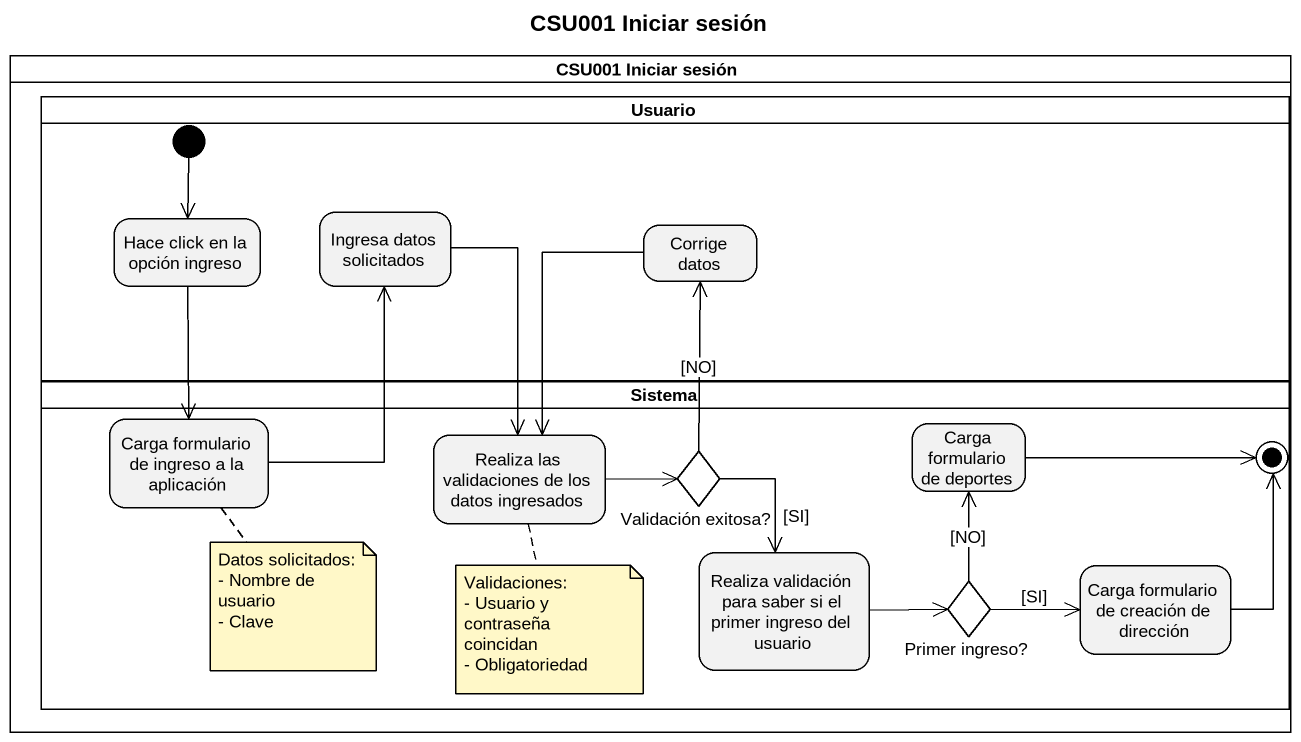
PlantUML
@startuml
title CSU001 Iniciar sesión
hide empty description
state "CSU001 Iniciar sesión" as CSU001_Iniciar_sesión <<partition>> {
  state Usuario <<partition>> {
    state "Hace click en la opción ingreso" as Hace_click_en_la_opción
    state "Ingresa datos solicitados" as Ingresa_datos_solicitados
    state "Corrige datos" as Corrige_datos
    [*] --> Hace_click_en_la_opción
  }
  state Sistema <<partition>> {
    state "Carga formulario de ingreso a la aplicación" as Carga_formulario_de_ingreso
    state "Realiza las validaciones de los datos ingresados" as Realiza_las_validaciones_de
    state "Validación exitosa?" as Validación_exitosa <<choice>>
    state "Carga formulario de deportes" as Carga_formulario_de_deportes
    state "Realiza validación para saber si el primer ingreso del usuario" as Realiza_validación_para
    state "Primer ingreso?" as Primer_ingreso <<choice>>
    state "Carga formulario de creación de dirección" as Carga_formulario_de
    Carga_formulario_de_deportes -right-> [*]
    Carga_formulario_de -up-> [*]
  }
}
Hace_click_en_la_opción --> Carga_formulario_de_ingreso
Ingresa_datos_solicitados --> Realiza_las_validaciones_de
Corrige_datos --> Realiza_las_validaciones_de
Carga_formulario_de_ingreso -up-> Ingresa_datos_solicitados
Realiza_las_validaciones_de -right-> Validación_exitosa
Validación_exitosa -up-> Corrige_datos : [NO]
Validación_exitosa --> Realiza_validación_para : [SI]
Realiza_validación_para -right-> Primer_ingreso
Primer_ingreso -up-> Carga_formulario_de_deportes : [NO]
Primer_ingreso -right-> Carga_formulario_de : [SI]
note bottom of Carga_formulario_de_ingreso
  Datos solicitados:
  - Nombre de usuario
  - Clave
end note
note bottom of Realiza_las_validaciones_de
  Validaciones:
  - Usuario y contraseña coincidan
  - Obligatoriedad
end note
@enduml
